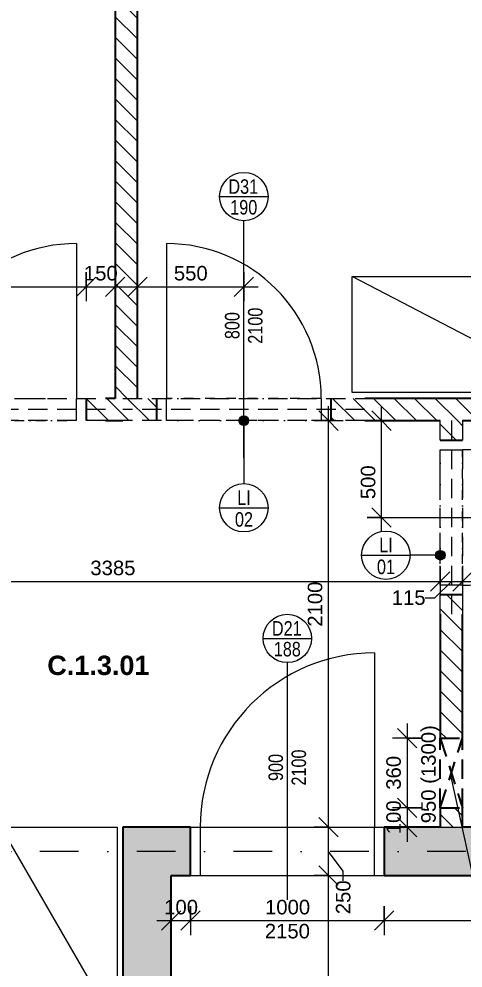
# Model space of a CAD drawing. Header units: millimetres. Extents: x -47427 to -6020, y -7799 to 12520.
# Drawn here: x -41012 to -38717, y -1204 to 3698 of the extents above; entities that cross this region are included whole.
import ezdxf

# ---------------------------------------------------------------- set-up
doc = ezdxf.new("R2010")
doc.units = ezdxf.units.MM
for name, pattern in [('HA_Dash_3mm-S1mm', [150, 100, -50]), ('HA_DashDot_10mm-S3mm', [500, 200, -150, 0, -150]), ('HA_DashDot_2_2mm-S0_6mm', [110, 50, -30, 0, -30])]:
    doc.linetypes.add(name, pattern=pattern)
for name, color, linetype, lineweight in [('A-____-____-DIMS', 9, 'Continuous', 5), ('A-____-____-DIMS-50', 9, 'Continuous', 5), ('A-____-____-IDEN', 9, 'Continuous', 9), ('A-AREA-____-IDEN', 9, 'Continuous', 9), ('A-DOOR-____-IDEN', 9, 'Continuous', 9), ('A-DOOR-____-MCUT', 9, 'HA_DashDot_2_2mm-S0_6mm', 9), ('A-DOOR-____-OTLN', 9, 'Continuous', 9), ('A-DOOR-FRAM-MCUT', 9, 'Continuous', 9), ('A-GENM-____-HDLN', 9, 'HA_Dash_3mm-S1mm', 9), ('A-GENM-____-IDEN', 9, 'Continuous', 9), ('A-GENM-____-MCUT', 9, 'HA_Dash_3mm-S1mm', 25), ('A-GENM-____-OTLN', 9, 'Continuous', 9), ('A-WALL-____-MCUT', 9, 'Continuous', 25), ('A-WALL-____-PATT', 9, 'Continuous', 25), ('I-FURN-____-OTLN', 9, 'Continuous', 9), ('I-WALL-____-MCUT', 9, 'Continuous', 25), ('S-GRID-____-OTLN', 9, 'Continuous', 5)]:
    doc.layers.add(name, color=color, linetype=linetype, lineweight=lineweight)
doc.styles.add('Arial_1', font='arial.ttf', dxfattribs={"height": 75})
doc.styles.add('Arial_2', font='arial.ttf', dxfattribs={"width": 0.8, "height": 75})
doc.styles.add('Arial_B', font='arialbd.ttf', dxfattribs={"height": 100})
doc.dimstyles.new('Inner_Dimensions', dxfattribs={"dimscale": 304.8, "dimtxt": 76.519455, "dimasz": 0.328084, "dimexe": 0.246063, "dimexo": 0.0625, "dimgap": 0.032808, "dimtad": 1, "dimdec": 0, "dimzin": 0, "dimdsep": 46, "dimtxsty": 'Arial_1', "dimblk1": 'OBLIQUE', "dimblk2": 'OBLIQUE', "dimsah": 1, "dimcen": 0.09, "dimdle": 0.246063, "dimazin": 0, "dimtfac": 1, "dimtdec": 4, "dimtix": 1, "dimtmove": 2, "dimatfit": 3, "dimfxl": 0.246063, "dimfxlon": 1, "dimtvp": 1, "dimtolj": 1, "dimtzin": 0, "dimlwd": 9, "dimlwe": 9, "dimarcsym": 2})
doc.dimstyles.new('Inner_Dimensions_1', dxfattribs={"dimscale": 304.8, "dimtxt": 76.519455, "dimasz": 0.328084, "dimexe": 0.246063, "dimexo": 0.0625, "dimgap": 0.032808, "dimtad": 1, "dimdec": 0, "dimzin": 0, "dimdsep": 46, "dimtxsty": 'Arial_1', "dimblk1": 'OBLIQUE', "dimblk2": 'OBLIQUE', "dimsah": 1, "dimcen": 0.09, "dimdle": 0.246063, "dimazin": 0, "dimtfac": 1, "dimtdec": 4, "dimtix": 1, "dimtmove": 1, "dimatfit": 3, "dimfxl": 0.246063, "dimfxlon": 1, "dimtvp": 1, "dimtolj": 1, "dimtzin": 0, "dimlwd": 9, "dimlwe": 9, "dimarcsym": 2})
doc.dimstyles.new('Inner_Dimensions_2', dxfattribs={"dimscale": 304.8, "dimtxt": 76.519455, "dimasz": 0.328084, "dimexe": 0.246063, "dimexo": 0.0625, "dimgap": 0.032808, "dimtad": 1, "dimdec": 0, "dimzin": 0, "dimdsep": 46, "dimtxsty": 'Arial_1', "dimblk1": 'OBLIQUE', "dimblk2": 'OBLIQUE', "dimsah": 1, "dimcen": 0.09, "dimdle": 0.246063, "dimazin": 0, "dimtfac": 1, "dimtdec": 4, "dimtix": 1, "dimtmove": 0, "dimatfit": 3, "dimfxl": 0.246063, "dimfxlon": 1, "dimtvp": 1, "dimtolj": 1, "dimtzin": 0, "dimlwd": 9, "dimlwe": 9, "dimarcsym": 2})
pattern_1 = [(135, (0, 0), (-53.03301, -53.03301), [])]

# ---------------------------------------------------------------- blocks, each defined once
blk = doc.blocks.new('HA_DR_Single_Swing_Solid - In_BJ_700x2100-2040353-DPS_1NP-C')
at = {"layer": 'A-DOOR-____-MCUT'}
for p, q in [((-350, 57.5), (350, 57.5)), ((-350, -57.5), (350, -57.5))]:
    blk.add_line(p, q, dxfattribs=at)
at = {"layer": 'A-DOOR-____-OTLN', "lineweight": 5}
blk.add_line((350, -757.5), (350, -57.5), dxfattribs=at)
blk.add_arc((350, -57.5), 700, 180, 270, dxfattribs=at)
at = {"layer": 'A-DOOR-FRAM-MCUT'}
for p, q in [((-350, -57.5), (-350, 57.5)), ((350, 57.5), (350, -57.5))]:
    blk.add_line(p, q, dxfattribs=at)
blk = doc.blocks.new('HA_DR_Single_Swing_Solid - In_BJ_900x2100_Vstup-2040224-DPS_1NP-C')
at = {"layer": 'A-DOOR-____-MCUT'}
for p, q in [((-450, 125), (450, 125)), ((-450, -125), (450, -125))]:
    blk.add_line(p, q, dxfattribs=at)
at = {"layer": 'A-DOOR-____-OTLN', "lineweight": 5}
blk.add_line((450, 1025), (450, 125), dxfattribs=at)
at = {"layer": 'A-DOOR-____-OTLN'}
for p, q in [((-500, 125), (500, 125)), ((-500, -125), (500, -125))]:
    blk.add_line(p, q, dxfattribs=at)
at = {"layer": 'A-DOOR-____-OTLN', "lineweight": 5}
blk.add_arc((450, 125), 900, 90, 180, dxfattribs=at)
at = {"layer": 'A-DOOR-FRAM-MCUT'}
for p, q in [((-450, 125), (-450, -125)), ((450, -125), (450, 125))]:
    blk.add_line(p, q, dxfattribs=at)
blk = doc.blocks.new('HA_DR_Double_Swing_Solid - In_BJ_1200x2100_800-1662813-DPS_1NP-C')
at = {"layer": 'A-DOOR-____-MCUT'}
for p, q in [((-600, 57.5), (600, 57.5)), ((-600, -57.5), (600, -57.5))]:
    blk.add_line(p, q, dxfattribs=at)
at = {"layer": 'A-DOOR-____-OTLN', "lineweight": 5}
for p, q in [((600, 857.5), (600, 57.5)), ((-253.6, 257.5), (-599.9, 57.5))]:
    blk.add_line(p, q, dxfattribs=at)
for centre, radius, start, end in [((600, 57.5), 800, 90, 180), ((-600, 57.5), 400, 360, 30)]:
    blk.add_arc(centre, radius, start, end, dxfattribs=at)
at = {"layer": 'A-DOOR-FRAM-MCUT'}
for p, q in [((-600, 57.5), (-600, -57.5)), ((600, -57.5), (600, 57.5))]:
    blk.add_line(p, q, dxfattribs=at)
blk = doc.blocks.new('HA_DR_Single_Swing_Solid - In_BJ_800x2100-2040331-DPS_1NP-C')
at = {"layer": 'A-DOOR-____-MCUT'}
for p, q in [((-400, 57.5), (400, 57.5)), ((-400, -57.5), (400, -57.5))]:
    blk.add_line(p, q, dxfattribs=at)
at = {"layer": 'A-DOOR-____-OTLN', "lineweight": 5}
blk.add_line((400, -857.5), (400, -57.5), dxfattribs=at)
blk.add_arc((400, -57.5), 800, 180, 270, dxfattribs=at)
at = {"layer": 'A-DOOR-FRAM-MCUT'}
for p, q in [((-400, -57.5), (-400, 57.5)), ((400, 57.5), (400, -57.5))]:
    blk.add_line(p, q, dxfattribs=at)
blk = doc.blocks.new('NAB_Šatní_skříň_ADNS - 600x2000xšířka-1489434-DPS_1NP-C')
at = {"layer": 'I-FURN-____-OTLN'}
for p, q in [((0, -600), (1037.5, 0)), ((0, 0), (1037.4, 0)), ((0, -600), (0, 0)), ((1037.5, 0), (2075, -600)), ((1037.6, 0), (2075, 0)), ((2074.9, -600), (0.1, -600))]:
    blk.add_line(p, q, dxfattribs=at)
blk = doc.blocks.new('NAB_Šatní_skříň_ADNS - 600x2000xšířka-1490165-DPS_1NP-C')
at = {"layer": 'I-FURN-____-OTLN'}
for p, q in [((0, -600), (1150, 0)), ((0, 0), (1149.9, 0)), ((0, -600), (0, 0)), ((1150, 0), (2300, -600)), ((1150.1, 0), (2300, 0)), ((2300, 0), (2300, -600)), ((2299.9, -600), (0.1, -600))]:
    blk.add_line(p, q, dxfattribs=at)
blk = doc.blocks.new('TB_Porotherm KP11_5_1500mm - TB_Porotherm KP11_5_1500mm-1870867-DPS_1NP-C')
at = {"layer": 'A-GENM-____-HDLN'}
for p, q in [((-750, 57.5), (750, 57.5)), ((-750, 0), (750, 0)), ((750, -57.5), (-750, -57.5))]:
    blk.add_line(p, q, dxfattribs=at)
blk = doc.blocks.new('TB_Porotherm KP11_5_1250mm - TB_Porotherm KP11_5_1250mm-1870064-DPS_1NP-C')
at = {"layer": 'A-GENM-____-HDLN'}
for p, q in [((-625, 57.5), (625, 57.5)), ((-625, 0), (625, 0)), ((625, -57.5), (-625, -57.5))]:
    blk.add_line(p, q, dxfattribs=at)
blk = doc.blocks.new('TB_Porotherm KP11_5_1000mm - TB_Porotherm KP11_5_1000mm-1863649-DPS_1NP-C')
at = {"layer": 'A-GENM-____-HDLN'}
for p, q in [((-500, 57.5), (500, 57.5)), ((-500, 0), (500, 0)), ((500, -57.5), (-500, -57.5))]:
    blk.add_line(p, q, dxfattribs=at)
blk = doc.blocks.new('HA_GM_Opening_Rectangle_WallBased - Default-1969288-DPS_1NP-C')
at = {"layer": 'A-GENM-____-MCUT'}
for p, q in [((305, 57.5), (-55, -57.5)), ((-55, 57.5), (305, -57.5)), ((-55, 57.5), (-55, -57.5)), ((-55, 57.5), (305, 57.5)), ((305, 57.5), (305, -57.5)), ((-55, -57.5), (305, -57.5))]:
    blk.add_line(p, q, dxfattribs=at)
blk = doc.blocks.new('HA_TAG_Door_TypeMark_wDimensions - Scale50_Right with Bouble-921060-DPS_1NP-C')
at = {"layer": 'A-DOOR-____-IDEN'}
for p, q in [((0, 5), (0, -19.5)), ((-2.5, -22), (2.5, -22))]:
    blk.add_line(p, q, dxfattribs=at)
blk.add_circle((0, -22), 2.5, dxfattribs=at)
blk = doc.blocks.new('HA_TAG_Door_TypeMark_wDimensions - Scale50_Left with Bouble-921048-DPS_1NP-C')
at = {"layer": 'A-DOOR-____-IDEN'}
for p, q in [((-2.5, 22), (2.5, 22)), ((0, -5), (0, 19.5))]:
    blk.add_line(p, q, dxfattribs=at)
blk.add_circle((0, 22), 2.5, dxfattribs=at)
blk = doc.blocks.new('DIMBLOCK115-DPS_1NP-C')
at = {"layer": 'A-____-____-DIMS-50', "lineweight": 9}
for p, q in [((-39412.1, -726.8), (-39462.1, -676.8)), ((-39487.1, -726.8), (-39337.1, -726.8)), ((-39412.1, -726.8), (-39487.1, -726.8)), ((-39412.1, -2226.8), (-39412.1, -726.8)), ((-39412.1, -726.8), (-39362.1, -776.8)), ((-39412.1, -2226.8), (-39462.1, -2176.8)), ((-39487.1, -2226.8), (-39337.1, -2226.8)), ((-39412.1, -2226.8), (-39487.1, -2226.8)), ((-39412.1, -2226.8), (-39362.1, -2276.8))]:
    blk.add_line(p, q, dxfattribs=at)
at = {"layer": 'A-____-____-DIMS-50', "color": 0, "lineweight": 9, "insert": (-39519.5, -1485.6), "char_height": 75, "width": 276.883, "attachment_point": 1, "rotation": 90, "line_spacing_factor": 0.941778, "style": 'Arial_1'}
blk.add_mtext('1500', dxfattribs=at)
blk = doc.blocks.new('_Oblique')
at = {"color": 0, "linetype": 'ByBlock', "lineweight": -2}
blk.add_line((-0.5, -0.5), (0.5, 0.5), dxfattribs=at)
blk = doc.blocks.new('DIMBLOCK116-DPS_1NP-C')
at = {"layer": 'A-____-____-DIMS-50', "lineweight": 9}
for p, q in [((-39412.1, -476.8), (-39462.1, -426.8)), ((-39487.1, -476.8), (-39337.1, -476.8)), ((-39412.1, -476.8), (-39487.1, -476.8)), ((-39412.1, -726.8), (-39412.1, -476.8)), ((-39412.1, -476.8), (-39362.1, -526.8)), ((-39335.7, -703.3), (-39412.1, -601.8)), ((-39412.1, -726.8), (-39462.1, -676.8)), ((-39487.1, -726.8), (-39337.1, -726.8)), ((-39412.1, -726.8), (-39487.1, -726.8)), ((-39412.1, -726.8), (-39362.1, -776.8)), ((-39335.7, -753.3), (-39335.7, -703.3))]:
    blk.add_line(p, q, dxfattribs=at)
at = {"layer": 'A-____-____-DIMS-50', "color": 0, "lineweight": 9, "insert": (-39374.2, -926.4), "char_height": 75, "width": 207.662, "attachment_point": 1, "rotation": 90, "line_spacing_factor": 0.941778, "style": 'Arial_1'}
blk.add_mtext('250', dxfattribs=at)
blk = doc.blocks.new('DIMBLOCK117-DPS_1NP-C')
at = {"layer": 'A-____-____-DIMS-50', "lineweight": 9}
for p, q in [((-39412.1, 1623.2), (-39462.1, 1673.2)), ((-39412.1, -476.8), (-39412.1, 1698.2)), ((-39487.1, 1623.2), (-39337.1, 1623.2)), ((-39412.1, 1623.2), (-39487.1, 1623.2)), ((-39412.1, 1623.2), (-39362.1, 1573.2)), ((-39412.1, -476.8), (-39462.1, -426.8)), ((-39487.1, -476.8), (-39337.1, -476.8)), ((-39412.1, -476.8), (-39487.1, -476.8)), ((-39412.1, -476.8), (-39362.1, -526.8))]:
    blk.add_line(p, q, dxfattribs=at)
at = {"layer": 'A-____-____-DIMS-50', "color": 0, "lineweight": 9, "insert": (-39519.5, 558.8), "char_height": 75, "width": 276.883, "attachment_point": 1, "rotation": 90, "line_spacing_factor": 0.941778, "style": 'Arial_1'}
blk.add_mtext('2100', dxfattribs=at)
blk = doc.blocks.new('DIMBLOCK120-DPS_1NP-C')
at = {"layer": 'A-____-____-DIMS-50', "lineweight": 9}
for p, q in [((-42219.9, 867.6), (-42219.9, 717.6)), ((-42219.9, 792.6), (-42219.9, 867.6)), ((-42219.9, 792.6), (-42169.9, 842.6)), ((-38834.9, 867.6), (-38834.9, 717.6)), ((-38834.9, 792.6), (-38834.9, 867.6)), ((-38834.9, 792.6), (-38784.9, 842.6)), ((-42219.9, 792.6), (-42269.9, 742.6)), ((-42219.9, 792.6), (-38834.9, 792.6)), ((-38834.9, 792.6), (-38884.9, 742.6))]:
    blk.add_line(p, q, dxfattribs=at)
at = {"layer": 'A-____-____-DIMS-50', "color": 0, "lineweight": 9, "insert": (-40642.8, 900), "char_height": 75, "width": 276.883, "attachment_point": 1, "line_spacing_factor": 0.941778, "style": 'Arial_1'}
blk.add_mtext('3385', dxfattribs=at)
blk = doc.blocks.new('DIMBLOCK121-DPS_1NP-C')
at = {"layer": 'A-____-____-DIMS-50', "lineweight": 9}
for p, q in [((-38834.9, 867.6), (-38834.9, 717.6)), ((-38834.9, 792.6), (-38834.9, 867.6)), ((-38834.9, 792.6), (-38784.9, 842.6)), ((-38719.9, 867.6), (-38719.9, 717.6)), ((-38719.9, 792.6), (-38719.9, 867.6)), ((-38719.9, 792.6), (-38669.9, 842.6)), ((-38834.9, 792.6), (-38884.9, 742.6)), ((-38862.7, 708.2), (-38777.4, 792.6)), ((-38834.9, 792.6), (-38719.9, 792.6)), ((-38719.9, 792.6), (-38769.9, 742.6)), ((-38912.7, 708.2), (-38862.7, 708.2))]:
    blk.add_line(p, q, dxfattribs=at)
at = {"layer": 'A-____-____-DIMS-50', "color": 0, "lineweight": 9, "insert": (-39085.7, 746.7), "char_height": 75, "width": 207.662, "attachment_point": 1, "line_spacing_factor": 0.941778, "style": 'Arial_1'}
blk.add_mtext('115', dxfattribs=at)
blk = doc.blocks.new('DIMBLOCK122-DPS_1NP-C')
at = {"layer": 'A-____-____-DIMS-50', "lineweight": 9}
for p, q in [((-38719.9, 867.6), (-38719.9, 717.6)), ((-38719.9, 792.6), (-38719.9, 867.6)), ((-38719.9, 792.6), (-38669.9, 842.6)), ((-37974.9, 717.6), (-37974.9, 867.6)), ((-37974.9, 792.6), (-37924.9, 842.6)), ((-38719.9, 792.6), (-38769.9, 742.6)), ((-38719.9, 792.6), (-37974.9, 792.6)), ((-37974.9, 792.6), (-38024.9, 742.6)), ((-37974.9, 792.6), (-37974.9, 717.6))]:
    blk.add_line(p, q, dxfattribs=at)
at = {"layer": 'A-____-____-DIMS-50', "color": 0, "lineweight": 9, "insert": (-38284.6, 900), "char_height": 75, "width": 207.662, "attachment_point": 1, "line_spacing_factor": 0.941778, "style": 'Arial_1'}
blk.add_mtext('745', dxfattribs=at)
blk = doc.blocks.new('DIMBLOCK145-DPS_1NP-C')
at = {"layer": 'A-____-____-DIMS-50', "lineweight": 9}
for p, q in [((-39138, 1623.2), (-39188, 1673.2)), ((-39138, 1048.2), (-39138, 1698.2)), ((-39213, 1623.2), (-39063, 1623.2)), ((-39138, 1623.2), (-39213, 1623.2)), ((-39138, 1623.2), (-39088, 1573.2)), ((-39138, 1123.2), (-39188, 1173.2)), ((-39213, 1123.2), (-39063, 1123.2)), ((-39138, 1123.2), (-39213, 1123.2)), ((-39138, 1123.2), (-39088, 1073.2))]:
    blk.add_line(p, q, dxfattribs=at)
at = {"layer": 'A-____-____-DIMS-50', "color": 0, "lineweight": 9, "insert": (-39245.4, 1217.7), "char_height": 75, "width": 207.662, "attachment_point": 1, "rotation": 90, "line_spacing_factor": 0.941778, "style": 'Arial_1'}
blk.add_mtext('500', dxfattribs=at)
blk = doc.blocks.new('DIMBLOCK167-DPS_1NP-C')
at = {"layer": 'A-____-____-DIMS-50', "lineweight": 9}
for p, q in [((-41964.9, 2390.1), (-41964.9, 2240.1)), ((-41964.9, 2315.1), (-41964.9, 2390.1)), ((-41964.9, 2315.1), (-41914.9, 2365.1)), ((-40664.9, 2390.1), (-40664.9, 2240.1)), ((-40664.9, 2315.1), (-40664.9, 2390.1)), ((-40664.9, 2315.1), (-40614.9, 2365.1)), ((-41964.9, 2315.1), (-42014.9, 2265.1)), ((-41964.9, 2315.1), (-40664.9, 2315.1)), ((-40664.9, 2315.1), (-40714.9, 2265.1))]:
    blk.add_line(p, q, dxfattribs=at)
at = {"layer": 'A-____-____-DIMS-50', "color": 0, "lineweight": 9, "insert": (-41565.1, 2422.5), "char_height": 75, "width": 276.883, "attachment_point": 1, "line_spacing_factor": 0.941778, "style": 'Arial_1'}
blk.add_mtext('1300', dxfattribs=at)
blk = doc.blocks.new('DIMBLOCK168-DPS_1NP-C')
at = {"layer": 'A-____-____-DIMS-50', "lineweight": 9}
for p, q in [((-40664.9, 2390.1), (-40664.9, 2240.1)), ((-40664.9, 2315.1), (-40664.9, 2390.1)), ((-40664.9, 2315.1), (-40614.9, 2365.1)), ((-40514.9, 2390.1), (-40514.9, 2240.1)), ((-40514.9, 2315.1), (-40514.9, 2390.1)), ((-40514.9, 2315.1), (-40464.9, 2365.1)), ((-40664.9, 2315.1), (-40714.9, 2265.1)), ((-40664.9, 2315.1), (-40439.9, 2315.1)), ((-40514.9, 2315.1), (-40564.9, 2265.1))]:
    blk.add_line(p, q, dxfattribs=at)
at = {"layer": 'A-____-____-DIMS-50', "color": 0, "lineweight": 9, "insert": (-40676.4, 2422.5), "char_height": 75, "width": 207.662, "attachment_point": 1, "line_spacing_factor": 0.941778, "style": 'Arial_1'}
blk.add_mtext('150', dxfattribs=at)
blk = doc.blocks.new('DIMBLOCK182-DPS_1NP-C')
at = {"layer": 'A-____-____-DIMS-50', "lineweight": 9}
for p, q in [((-40224.9, -884.6), (-40224.9, -1034.6)), ((-40224.9, -959.6), (-40224.9, -884.6)), ((-40224.9, -959.6), (-40174.9, -909.6)), ((-40124.9, -884.6), (-40124.9, -1034.6)), ((-40124.9, -959.6), (-40124.9, -884.6)), ((-40124.9, -959.6), (-40074.9, -909.6)), ((-40299.9, -959.6), (-40124.9, -959.6)), ((-40224.9, -959.6), (-40274.9, -1009.6)), ((-40124.9, -959.6), (-40174.9, -1009.6))]:
    blk.add_line(p, q, dxfattribs=at)
at = {"layer": 'A-____-____-DIMS-50', "color": 0, "lineweight": 9, "insert": (-40261.4, -852.2), "char_height": 75, "width": 207.662, "attachment_point": 1, "line_spacing_factor": 0.941778, "style": 'Arial_1'}
blk.add_mtext('100', dxfattribs=at)
blk = doc.blocks.new('DIMBLOCK183-DPS_1NP-C')
at = {"layer": 'A-____-____-DIMS-50', "lineweight": 9}
for p, q in [((-40124.9, -884.6), (-40124.9, -1034.6)), ((-40124.9, -959.6), (-40124.9, -884.6)), ((-40124.9, -959.6), (-40074.9, -909.6)), ((-39124.9, -884.6), (-39124.9, -1034.6)), ((-39124.9, -959.6), (-39124.9, -884.6)), ((-39124.9, -959.6), (-39074.9, -909.6)), ((-40124.9, -959.6), (-40174.9, -1009.6)), ((-40124.9, -959.6), (-39124.9, -959.6)), ((-39124.9, -959.6), (-39174.9, -1009.6))]:
    blk.add_line(p, q, dxfattribs=at)
at = {"layer": 'A-____-____-DIMS-50', "color": 0, "lineweight": 9, "insert": (-39740.3, -852.2), "char_height": 75, "width": 276.883, "attachment_point": 1, "line_spacing_factor": 0.941778, "style": 'Arial_1'}
blk.add_mtext('1000', dxfattribs=at)
blk = doc.blocks.new('DIMBLOCK184-DPS_1NP-C')
at = {"layer": 'A-____-____-DIMS-50', "lineweight": 9}
for p, q in [((-39124.9, -884.6), (-39124.9, -1034.6)), ((-39124.9, -959.6), (-39124.9, -884.6)), ((-39124.9, -959.6), (-39074.9, -909.6)), ((-34059.9, -884.6), (-34059.9, -1034.6)), ((-34059.9, -959.6), (-34059.9, -884.6)), ((-34059.9, -959.6), (-34009.9, -909.6)), ((-39124.9, -959.6), (-39174.9, -1009.6)), ((-39124.9, -959.6), (-34059.9, -959.6)), ((-34059.9, -959.6), (-34109.9, -1009.6))]:
    blk.add_line(p, q, dxfattribs=at)
at = {"layer": 'A-____-____-DIMS-50', "color": 0, "lineweight": 9, "insert": (-36707.8, -852.2), "char_height": 75, "width": 276.883, "attachment_point": 1, "line_spacing_factor": 0.941778, "style": 'Arial_1'}
blk.add_mtext('5065', dxfattribs=at)
blk = doc.blocks.new('DIMBLOCK193-DPS_1NP-C')
at = {"layer": 'A-____-____-DIMS-50', "lineweight": 9}
for p, q in [((-39006.3, 58.2), (-39006.3, -376.8)), ((-39006.3, -16.8), (-39056.3, 33.2)), ((-38931.3, -16.8), (-39081.3, -16.8)), ((-39006.3, -16.8), (-38956.3, -66.8)), ((-39006.3, -16.8), (-38931.3, -16.8)), ((-39006.3, -376.8), (-39056.3, -326.8)), ((-38931.3, -376.8), (-39081.3, -376.8)), ((-39006.3, -376.8), (-38956.3, -426.8)), ((-39006.3, -376.8), (-38931.3, -376.8))]:
    blk.add_line(p, q, dxfattribs=at)
at = {"layer": 'A-____-____-DIMS-50', "color": 0, "lineweight": 9, "insert": (-39113.7, -283.3), "char_height": 75, "width": 207.662, "attachment_point": 1, "rotation": 90, "line_spacing_factor": 0.941778, "style": 'Arial_1'}
blk.add_mtext('360', dxfattribs=at)
blk = doc.blocks.new('DIMBLOCK194-DPS_1NP-C')
at = {"layer": 'A-____-____-DIMS-50', "lineweight": 9}
for p, q in [((-39006.3, -376.8), (-39056.3, -326.8)), ((-38931.3, -376.8), (-39081.3, -376.8)), ((-39006.3, -376.8), (-39006.3, -551.8)), ((-39006.3, -376.8), (-38956.3, -426.8)), ((-39006.3, -376.8), (-38931.3, -376.8)), ((-39006.3, -476.8), (-39056.3, -426.8)), ((-38931.3, -476.8), (-39081.3, -476.8)), ((-39006.3, -476.8), (-38956.3, -526.8)), ((-39006.3, -476.8), (-38931.3, -476.8))]:
    blk.add_line(p, q, dxfattribs=at)
at = {"layer": 'A-____-____-DIMS-50', "color": 0, "lineweight": 9, "insert": (-39113.7, -513.3), "char_height": 75, "width": 207.662, "attachment_point": 1, "rotation": 90, "line_spacing_factor": 0.941778, "style": 'Arial_1'}
blk.add_mtext('100', dxfattribs=at)
blk = doc.blocks.new('HA_TAG_GM_Products - Generic-588599-DPS_1NP-C')
at = {"layer": 'A-GENM-____-IDEN'}
blk.add_line((-2.5, 0), (2.5, 0), dxfattribs=at)
blk.add_circle((0, 0), 2.5, dxfattribs=at)
blk = doc.blocks.new('DIMBLOCK218-DPS_1NP-C')
at = {"layer": 'A-____-____-DIMS-50', "lineweight": 9}
for p, q in [((-40399.9, 2390.1), (-40399.9, 2240.1)), ((-40399.9, 2315.1), (-40399.9, 2390.1)), ((-40399.9, 2315.1), (-40349.9, 2365.1)), ((-39849.9, 2390.1), (-39849.9, 2240.1)), ((-39849.9, 2315.1), (-39849.9, 2390.1)), ((-39849.9, 2315.1), (-39799.9, 2365.1)), ((-40474.9, 2315.1), (-39774.9, 2315.1)), ((-40399.9, 2315.1), (-40449.9, 2265.1)), ((-39849.9, 2315.1), (-39899.9, 2265.1))]:
    blk.add_line(p, q, dxfattribs=at)
at = {"layer": 'A-____-____-DIMS-50', "color": 0, "lineweight": 9, "insert": (-40211.4, 2422.5), "char_height": 75, "width": 207.662, "attachment_point": 1, "line_spacing_factor": 0.941778, "style": 'Arial_1'}
blk.add_mtext('550', dxfattribs=at)

msp = doc.modelspace()

# ---------------------------------------------------------------- hatches: boundary and pattern name
at = {"layer": 'A-GENM-____-IDEN'}
h = msp.add_hatch(color=256, dxfattribs=at)
edge = h.paths.add_edge_path()
edge.add_arc((-39849.9, 1623.2), 25, 0, 360)
h = msp.add_hatch(color=256, dxfattribs=at)
edge = h.paths.add_edge_path()
edge.add_arc((-38834.9, 928.2), 25, 0, 360)
at = {"layer": 'A-WALL-____-PATT', "lineweight": 5}
h = msp.add_hatch(dxfattribs=at)
h.set_pattern_fill('FP_3', color=256, style=0, pattern_type=2)
h.set_pattern_definition(pattern_1)
h.paths.add_polyline_path([(-40399.9, 1738.2), (-40399.9, 6148.2), (-40514.9, 6148.2), (-40514.9, 1738.2)])
h = msp.add_hatch(dxfattribs=at)
h.set_pattern_fill('FP_3', color=256, style=0, pattern_type=2)
h.set_pattern_definition(pattern_1)
h.paths.add_polyline_path([(-36959.9, 1623.2), (-36959.9, 1738.2), (-39399.9, 1738.2), (-39399.9, 1623.2), (-38719.9, 1623.2)])
h.paths.add_polyline_path([(-40299.9, 1623.2), (-40299.9, 1738.2), (-40664.9, 1738.2), (-40664.9, 1623.2), (-40646.4, 1623.2)])
h.paths.add_polyline_path([(-41964.9, 1623.2), (-41964.9, 1738.2), (-42219.9, 1738.2), (-42219.9, 1623.2)])
h = msp.add_hatch(dxfattribs=at)
h.set_pattern_fill('FP_3', color=256, style=0, pattern_type=2)
h.set_pattern_definition(pattern_1)
h.paths.add_polyline_path([(-38719.9, -476.8), (-38719.9, -376.8), (-38834.9, -376.8), (-38834.9, -476.8)])
h.paths.add_polyline_path([(-38719.9, -16.8), (-38719.9, 723.2), (-38834.9, 723.2), (-38834.9, -16.8)])
h.paths.add_polyline_path([(-38719.9, 1523.2), (-38719.9, 1623.2), (-38834.9, 1623.2), (-38834.9, 1523.2)])
at = {"layer": 'A-WALL-____-PATT', "lineweight": 9}
msp.add_hatch(color=256, dxfattribs=at).paths.add_polyline_path([(-40224.9, -2551.8), (-40224.9, -476.8), (-40474.9, -476.8), (-40474.9, -2551.8)])
h = msp.add_hatch(color=256, dxfattribs=at)
h.paths.add_polyline_path([(-28859.9, -726.8), (-28859.9, -476.8), (-33059.9, -476.8), (-33059.9, -726.8), (-29474.7, -726.8)])
h.paths.add_polyline_path([(-34059.9, -726.8), (-34059.9, -476.8), (-39124.9, -476.8), (-39124.9, -726.8), (-34262.6, -726.8)])
h.paths.add_polyline_path([(-40124.9, -726.8), (-40124.9, -476.8), (-40224.9, -476.8), (-40224.9, -726.8)])

# ---------------------------------------------------------------- linework, layer by layer
at = {"layer": 'A-____-____-IDEN'}
msp.add_line((-38783, -201.8), (-38646.1, -826.7), dxfattribs=at)
at = {"layer": 'A-GENM-____-IDEN'}
for p, q in [((-39849.9, 1623.2), (-39849.9, 1298.2)), ((-38834.9, 928.2), (-38991.2, 928.2))]:
    msp.add_line(p, q, dxfattribs=at)
for centre in [(-39849.9, 1623.2), (-38834.9, 928.2)]:
    msp.add_circle(centre, 25, dxfattribs=at)
at = {"layer": 'A-WALL-____-MCUT', "lineweight": 9}
msp.add_line((-38834.9, -476.8), (-38719.9, -476.8), dxfattribs=at)
at = {"layer": 'I-WALL-____-MCUT'}
for p, q in [((-40399.9, 1738.2), (-40399.9, 6428.2)), ((-40514.9, 6148.2), (-40514.9, 1738.2)), ((-40664.9, 1738.2), (-40664.9, 1623.2)), ((-40514.9, 1738.2), (-40564.9, 1738.2)), ((-40299.9, 1623.2), (-40299.9, 1738.2)), ((-39399.9, 1738.2), (-39399.9, 1623.2)), ((-36959.9, 1738.2), (-39224.9, 1738.2)), ((-40564.9, 1623.2), (-40475, 1623.2)), ((-39224.9, 1623.2), (-38834.9, 1623.2)), ((-38719.9, 1623.2), (-36959.9, 1623.2)), ((-38834.9, 1523.2), (-38719.9, 1523.2)), ((-38719.9, 723.2), (-38834.9, 723.2)), ((-38834.9, 623.2), (-38834.9, -16.8)), ((-38719.9, -16.7), (-38719.9, 623.2)), ((-38834.9, -376.8), (-38834.9, -476.8)), ((-38719.9, -476.8), (-38719.9, -376.8)), ((-40124.9, -476.8), (-40474.9, -476.8)), ((-40474.9, -476.8), (-40474.9, -2551.8)), ((-40124.9, -726.8), (-40124.9, -476.8)), ((-38834.9, -476.8), (-39124.9, -476.8)), ((-39124.9, -476.8), (-39124.9, -726.8)), ((-37974.9, -476.8), (-38719.9, -476.8)), ((-40224.9, -2226.8), (-40224.9, -726.8)), ((-40224.9, -726.8), (-40125, -726.8)), ((-39124.9, -726.8), (-34060, -726.8))]:
    msp.add_line(p, q, dxfattribs=at)
at = {"layer": 'S-GRID-____-OTLN', "linetype": 'HA_DashDot_10mm-S3mm', "lineweight": 9}
msp.add_line((-22199.7, -601.8), (-45827.4, -601.8), dxfattribs=at)

# ---------------------------------------------------------------- block references
at = {"layer": 'A-DOOR-____-IDEN', "xscale": 49.99999999999998, "yscale": 49.99999999999998, "zscale": 49.99999999999998}
for p in [(-39849.9, 1680.7), (-39624.9, -601.8)]:
    msp.add_blockref('HA_TAG_Door_TypeMark_wDimensions - Scale50_Left with Bouble-921048-DPS_1NP-C', p, dxfattribs=at)
at = {"layer": 'A-DOOR-____-IDEN', "xscale": 49.99999999999998, "yscale": 49.99999999999998, "zscale": 49.99999999999998, "rotation": 89.99999999999972}
msp.add_blockref('HA_TAG_Door_TypeMark_wDimensions - Scale50_Right with Bouble-921060-DPS_1NP-C', (-38957.4, 1123.2), dxfattribs=at)
at = {"layer": 'A-DOOR-____-OTLN'}
for name, p in [('HA_DR_Double_Swing_Solid - In_BJ_1200x2100_800-1662813-DPS_1NP-C', (-41314.9, 1680.7)), ('HA_DR_Single_Swing_Solid - In_BJ_900x2100_Vstup-2040224-DPS_1NP-C', (-39624.9, -601.8))]:
    msp.add_blockref(name, p, dxfattribs=at)
for name, p, rotation in [('HA_DR_Single_Swing_Solid - In_BJ_800x2100-2040331-DPS_1NP-C', (-39849.9, 1680.7), 180), ('HA_DR_Single_Swing_Solid - In_BJ_700x2100-2040353-DPS_1NP-C', (-38777.4, 1123.2), 89.99999999999962)]:
    msp.add_blockref(name, p, dxfattribs=dict(at, rotation=rotation))
at = {"layer": 'A-GENM-____-IDEN', "xscale": 49.99999999999998, "yscale": 49.99999999999998, "zscale": 49.99999999999998}
for p in [(-39849.9, 1173.2), (-39116.2, 928.2)]:
    msp.add_blockref('HA_TAG_GM_Products - Generic-588599-DPS_1NP-C', p, dxfattribs=at)
at = {"layer": 'A-GENM-____-OTLN'}
for name, p, rotation in [('TB_Porotherm KP11_5_1500mm - TB_Porotherm KP11_5_1500mm-1870867-DPS_1NP-C', (-41314.9, 1680.7), 180), ('TB_Porotherm KP11_5_1250mm - TB_Porotherm KP11_5_1250mm-1870064-DPS_1NP-C', (-39849.9, 1680.7), 180), ('TB_Porotherm KP11_5_1000mm - TB_Porotherm KP11_5_1000mm-1863649-DPS_1NP-C', (-38777.4, 1123.2), 269.9999999999992), ('HA_GM_Opening_Rectangle_WallBased - Default-1969288-DPS_1NP-C', (-38777.4, -321.8), 89.99999999999962)]:
    msp.add_blockref(name, p, dxfattribs=dict(at, rotation=rotation))
at = {"layer": 'I-FURN-____-OTLN'}
for name, p, rotation in [('NAB_Šatní_skříň_ADNS - 600x2000xšířka-1490165-DPS_1NP-C', (-36989.9, 1768.2), 180), ('NAB_Šatní_skříň_ADNS - 600x2000xšířka-1489434-DPS_1NP-C', (-40504.9, -476.8), 269.999999999999)]:
    msp.add_blockref(name, p, dxfattribs=dict(at, rotation=rotation))

# ---------------------------------------------------------------- texts
at = {"layer": 'A-AREA-____-IDEN', "lineweight": 5, "insert": (-40865.4, 409.3), "char_height": 100, "width": 653.375, "attachment_point": 1, "style": 'Arial_B'}
msp.add_mtext('C.1.3.01', dxfattribs=at)
at = {"layer": 'A-DOOR-____-IDEN', "lineweight": 5, "char_height": 75, "attachment_point": 1}
for s, insert, width, style in [('D31', (-39929.7, 2870.1), 189.198, 'Arial_2'), ('190', (-39920.1, 2763), 173.164, 'Arial_2'), ('D21', (-39704.7, 587.6), 189.198, 'Arial_2'), ('188', (-39695.1, 480.5), 173.164, 'Arial_2'), ('2150', (-39741.4, -976.2), 288.607, 'Arial_1')]:
    msp.add_mtext(s, dxfattribs=dict(at, insert=insert, width=width, style=style))
at = {"layer": 'A-DOOR-____-IDEN', "lineweight": 5, "char_height": 75, "attachment_point": 1, "rotation": 90, "style": 'Arial_2'}
for s, insert, width in [('800', (-39947.5, 2044.3), 173.164), ('2100', (-39828.4, 2020.5), 230.886), ('2100', (-39603.4, -262), 230.886), ('900', (-39722.5, -238.2), 173.164)]:
    msp.add_mtext(s, dxfattribs=dict(at, insert=insert, width=width))
at = {"layer": 'A-GENM-____-IDEN', "lineweight": 5, "char_height": 75, "attachment_point": 1, "style": 'Arial_2'}
for s, insert, width in [('LI', (-39883.7, 1263.3), 86.582), ('02', (-39895.7, 1150.6), 115.443), ('LI', (-39150, 1018.3), 86.582), ('01', (-39162, 905.6), 115.443)]:
    msp.add_mtext(s, dxfattribs=dict(at, insert=insert, width=width))
at = {"layer": 'A-GENM-____-IDEN', "lineweight": 5, "insert": (-38933.3, -456.7), "char_height": 75, "width": 629.325, "attachment_point": 1, "rotation": 90, "style": 'Arial_1'}
msp.add_mtext('950 (1300)', dxfattribs=at)

# ---------------------------------------------------------------- dimensions: what is measured, and where the dimension line sits
at = {"layer": 'A-____-____-DIMS', "lineweight": 9}
for base, p1, p2, dimstyle, override, picture, middle in [((-40664.9, 2315.1), (-41964.9, 2390.1), (-40664.9, 2390.1), 'Inner_Dimensions', {"dimpost": '<>', "dimfxl": 1300}, 'DIMBLOCK167-DPS_1NP-C', (-41426.6, 2372.5)), ((-37974.9, 792.6), (-38719.9, 867.6), (-37974.9, 717.6), 'Inner_Dimensions', {"dimpost": '<>', "dimfxl": 759.950656}, 'DIMBLOCK122-DPS_1NP-C', (-38180.7, 850)), ((-38719.9, 792.6), (-38834.9, 867.6), (-38719.9, 867.6), 'Inner_Dimensions_1', {"dimpost": '<>', "dimfxl": 115}, 'DIMBLOCK121-DPS_1NP-C', (-38981.9, 696.7))]:
    dim = msp.add_linear_dim(base=base, p1=p1, p2=p2, dimstyle=dimstyle, override=override, dxfattribs=at)
    dim.commit()
    dim.dimension.update_dxf_attribs({"geometry": picture, "text_midpoint": middle, "dimtype": 160})
for base, p1, p2, override, picture, middle in [((-40514.9, 2315.1), (-40664.9, 2390.1), (-40514.9, 2390.1), {"dimpost": '<>', "dimfxl": 150}, 'DIMBLOCK168-DPS_1NP-C', (-40589.9, 2363.4)), ((-39849.9, 2315.1), (-40399.9, 2390.1), (-39849.9, 2390.1), {"dimpost": '<>', "dimfxl": 550}, 'DIMBLOCK218-DPS_1NP-C', (-40124.9, 2363.4)), ((-38834.9, 792.6), (-42219.9, 867.6), (-38834.9, 867.6), {"dimpost": '<>', "dimfxl": 3385}, 'DIMBLOCK120-DPS_1NP-C', (-40527.4, 840.9)), ((-40124.9, -959.6), (-40224.9, -884.6), (-40124.9, -884.6), {"dimpost": '<>', "dimfxl": 100}, 'DIMBLOCK182-DPS_1NP-C', (-40174.9, -911.3)), ((-39124.9, -959.6), (-40124.9, -884.6), (-39124.9, -884.6), {"dimpost": '<>', "dimfxl": 1000}, 'DIMBLOCK183-DPS_1NP-C', (-39624.9, -911.3)), ((-34059.9, -959.6), (-39124.9, -884.6), (-34059.9, -884.6), {"dimpost": '<>', "dimfxl": 5065}, 'DIMBLOCK184-DPS_1NP-C', (-36592.4, -911.3))]:
    dim = msp.add_linear_dim(base=base, p1=p1, p2=p2, dimstyle='Inner_Dimensions_2', override=override, dxfattribs=at)
    dim.commit()
    dim.dimension.update_dxf_attribs({"geometry": picture, "text_midpoint": middle})
for base, p1, p2, dimstyle, override, picture, middle in [((-39412.1, 1623.2), (-39487.1, -476.8), (-39487.1, 1623.2), 'Inner_Dimensions', {"dimpost": '<>', "dimfxl": 2100}, 'DIMBLOCK117-DPS_1NP-C', (-39469.5, 697.2)), ((-39138, 1623.2), (-39213, 1123.2), (-39213, 1623.2), 'Inner_Dimensions', {"dimpost": '<>', "dimfxl": 500}, 'DIMBLOCK145-DPS_1NP-C', (-39195.4, 1321.5)), ((-39412.1, -476.8), (-39487.1, -726.8), (-39487.1, -476.8), 'Inner_Dimensions_1', {"dimpost": '<>', "dimfxl": 250}, 'DIMBLOCK116-DPS_1NP-C', (-39324.2, -822.5)), ((-39412.1, -726.8), (-39487.1, -2226.8), (-39487.1, -726.8), 'Inner_Dimensions', {"dimpost": '<>', "dimfxl": 1500}, 'DIMBLOCK115-DPS_1NP-C', (-39469.5, -1347.2))]:
    dim = msp.add_linear_dim(base=base, p1=p1, p2=p2, angle=90, dimstyle=dimstyle, override=override, dxfattribs=at)
    dim.commit()
    dim.dimension.update_dxf_attribs({"geometry": picture, "text_midpoint": middle, "dimtype": 160, "text_rotation": 90})
for base, p1, p2, override, picture, middle in [((-39006.3, -376.8), (-38931.3, -16.8), (-38931.3, -376.8), {"dimpost": '<>', "dimfxl": 360}, 'DIMBLOCK193-DPS_1NP-C', (-39054.7, -196.8)), ((-39006.3, -476.8), (-38931.3, -376.8), (-38931.3, -476.8), {"dimpost": '<>', "dimfxl": 100}, 'DIMBLOCK194-DPS_1NP-C', (-39054.6, -426.8))]:
    dim = msp.add_linear_dim(base=base, p1=p1, p2=p2, angle=90, dimstyle='Inner_Dimensions_2', override=override, dxfattribs=at)
    dim.commit()
    dim.dimension.update_dxf_attribs({"geometry": picture, "text_midpoint": middle})

doc.saveas('drawing.dxf')
